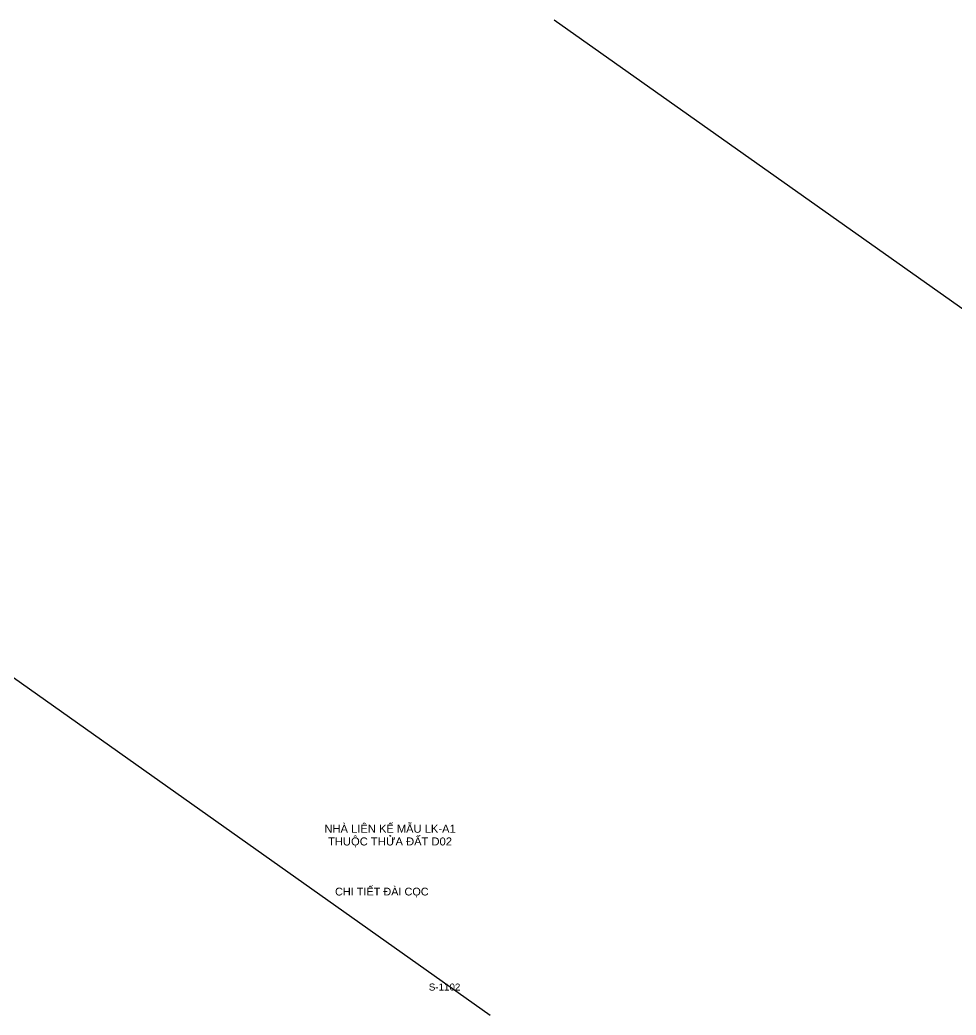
# Model space of a CAD drawing. Header units: millimetres. Extents: x -529861 to -223882, y -171969 to 61504.
# Drawn here: x -406558 to -378410, y -5111 to 24795 of the extents above; entities that cross this region are included whole.
import ezdxf

# ---------------------------------------------------------------- set-up
doc = ezdxf.new("R2010")
doc.units = ezdxf.units.MM
doc.header["$LTSCALE"] = 5000
doc.layers.add('G-ANNO-TTLB', color=7, linetype='Continuous', lineweight=18)
doc.layers.add('KCS_Plotter', color=11, linetype='Continuous', plot=False)
doc.layers.add('KCS_TEXT_BANVE_SO', color=1, linetype='Continuous')
doc.layers.add('KCS_TEXT_BANVE_TEN', color=162, linetype='Continuous')
doc.styles.add('Arial_13', font='arial.ttf', dxfattribs={"height": 2.5})
doc.styles.add('Arial_14', font='arial.ttf', dxfattribs={"height": 2.5})

msp = doc.modelspace()

# ---------------------------------------------------------------- linework, layer by layer
at = {"layer": 'KCS_Plotter', "linetype": 'ByBlock', "ltscale": 1500}
for p, q in [((-434705.66, 24795.25), (-392414.55, -5110.61)), ((-390494.32, 24795.25), (-348203.21, -5110.61))]:
    msp.add_line(p, q, dxfattribs=at)

# ---------------------------------------------------------------- texts
at = {"layer": 'G-ANNO-TTLB', "lineweight": 9, "attachment_point": 1}
for s, insert, char_height, width, style in [('NHÀ LIÊN K', (-397403.33, 609.66), 240.545, 2260.1044, 'Arial_13'), ('\\fArial|b0|i0|c254|p34|;Ế', (-395538.56, 609.66), 240.5447, 269.9783, 'Arial_14'), (' M', (-395315.81, 609.66), 240.545, 447.3927, 'Arial_13'), ('\\fArial|b0|i0|c254|p34|;Ẫ', (-394946.67, 609.66), 240.5447, 269.9783, 'Arial_14'), ('U LK-A1', (-394723.92, 609.66), 240.545, 1535.0197, 'Arial_13'), ('\\fArial|b0|i0|c254|p34|;Ử', (-395551.29, 227.79), 240.5447, 347.115, 'Arial_14'), ('\\fArial|b0|i0|c254|p34|;Ấ', (-394704.82, 227.79), 240.5447, 269.9783, 'Arial_14'), ('THU', (-397295.14, 227.79), 240.545, 840.7897, 'Arial_13'), ('\\fArial|b0|i0|c254|p34|;Ộ', (-396601.42, 227.79), 240.5447, 316.2603, 'Arial_14'), ('C TH', (-396340.48, 227.79), 240.545, 956.4947, 'Arial_13'), ('A ', (-395264.89, 227.79), 240.545, 385.6833, 'Arial_13'), ('Đ', (-394946.67, 227.79), 240.54, 293.1193, 'Arial_13'), ('T D02', (-394482.07, 227.79), 240.545, 1110.768, 'Arial_13')]:
    msp.add_mtext(s, dxfattribs=dict(at, insert=insert, char_height=char_height, width=width, style=style))
at = {"layer": 'KCS_TEXT_BANVE_SO', "linetype": 'ByBlock', "style": 'Arial_13'}
msp.add_text('S-1102', height=210.6, dxfattribs=at).set_placement((-394263.56, -4372.8))
at = {"layer": 'KCS_TEXT_BANVE_TEN', "linetype": 'ByBlock', "style": 'Arial_13'}
msp.add_text('CHI TIẾT ĐÀI CỌC ', height=234, dxfattribs=at).set_placement((-397083.14, -1516.13))

doc.saveas('drawing.dxf')
